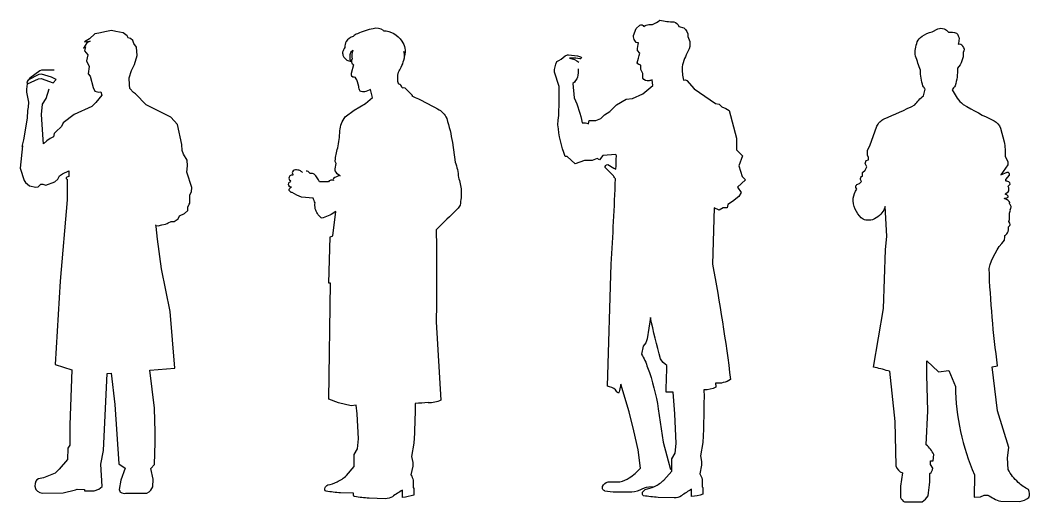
# Model space of a CAD drawing. Header units: millimetres. Extents: x 1284 to 35279, y 955 to 12847.
# Drawn here: x 24471 to 28422, y 5666 to 7551 of the extents above; entities that cross this region are included whole.
import ezdxf

# ---------------------------------------------------------------- set-up
doc = ezdxf.new("R2010")
doc.units = ezdxf.units.MM
doc.header["$LTSCALE"] = 20

# ---------------------------------------------------------------- blocks, each defined once
blk = doc.blocks.new('人物動作（CAD素材.com）20')
at = {"color": 0, "linetype": 'ByBlock', "lineweight": -2}
for points in [[(-93.4, 512), (-98.7, 512.3, 0.021811), (-156, 527.8), (-116.3, 757.1), (-109.2, 986.3), (-103.6, 1039.4), (-110, 1155.8), (-115.4, 1141.7, -0.049965), (-131.9, 1121, -0.07385), (-159.1, 1104.5, -0.079051), (-186.3, 1102.4, -0.125827), (-204, 1112.1), (-216.6, 1127.4), (-227, 1145.4, -0.123363), (-235.3, 1189.4, -0.112541), (-221.6, 1223.5), (-225.4, 1230.3, -0.105754), (-224.5, 1237.3, -0.222935), (-214.5, 1245.3, 0.220006), (-203.2, 1254.3), (-206.8, 1261.2, -0.463447), (-198.3, 1274.7), (-198.3, 1289.9), (-187.8, 1298.4), (-182.2, 1311.4), (-187.8, 1324), (-184.6, 1335.9), (-175, 1338.3), (-175, 1348.2), (-179.7, 1356.5), (-179.7, 1376.2), (-170.5, 1394.2), (-143, 1470, -0.161975), (-114.1, 1499.4, 0.019873), (6.1, 1554.2, -0.052956), (39.5, 1590), (46.8, 1615.3, -0.031632), (37.9, 1628, -0.07843), (28.1, 1689.9, -0.007523), (9, 1744.8, -0.092077), (8.6, 1773.7, -0.070209), (15.7, 1800.4, -0.125173), (34.3, 1823.1, -0.09024), (74.2, 1839.7), (95.8, 1851.7, -0.154207), (120.4, 1852.2, -0.141041), (138.1, 1838, -0.155922), (168.6, 1834.9, -0.191778), (178.9, 1812.9, -0.103586), (175.3, 1792.3, -0.38213), (192.5, 1784.2, -0.361567), (195.5, 1759.1, -0.195547), (173.1, 1697.2, -0.086524), (163.4, 1628.8, -0.031285), (152, 1613.3), (171, 1580.5, 0.046202), (194.9, 1555.9, 0.028184), (316.2, 1492, -0.172665), (341, 1463.3), (355.8, 1409.9, -0.037864), (359.9, 1352.1), (369.3, 1331.9), (369.5, 1319.6), (342.7, 1279.6), (366.7, 1291.1, -0.604764), (374.6, 1279.2), (361.4, 1261.7, 0.542958), (364.3, 1256.3)], [(-93.4, 512), (-72.5, 314.2), (-68.9, 141.1, 0.233984), (-41.7, 113.2), (-50.3, 60.7), (-50.3, 17.2, 0.180238), (-34.4, 0), (34.4, 0, 0.154148), (58, 24, 0.044634), (65.2, 110.5, 0.181961), (77, 131.3), (67.5, 146.3), (67.5, 159.9), (77.9, 160.2), (80.1, 185.3, 0.117773), (50.4, 223), (56.9, 355.6), (52.6, 496.2), (53.1, 552), (98.3, 509.4), (138.8, 514.1), (165.1, 451.3, 0.10046), (239.3, 105.8), (238.3, 18.7), (263, 19.4), (276.7, 26.4), (291.2, 26.7, 0.071226), (342, 2.1), (417.3, 1.3, 0.113909), (452.1, 16.5, 0.189071), (451.4, 48.4, -0.096536), (410.8, 76, -0.088314), (371, 126.7), (368.8, 171.6), (373.8, 212.9), (328.9, 355.7), (308.6, 527.9), (329.7, 532.4, -0.022978), (296.5, 913.5, -0.117068), (356.3, 1024.1, 0.102884), (358, 1042.1, 0.082846), (369.1, 1052.6, 0.164981), (372, 1076.7, 0.108742), (377.6, 1081.7, 0.382008), (377.9, 1090.7), (374.4, 1097.2, 0.074363), (376.3, 1130.5, 0.194145), (379.7, 1145.8, 0.224672), (382.4, 1156.4, 0.123277), (376.6, 1166, 0.281809), (375.7, 1176.2, 0.147404), (357.4, 1185.7, -0.740465), (357.6, 1188.3, 0.09469), (369, 1191.1, 0.581354), (370.3, 1198.3, 0.15385), (361.4, 1203, -0.441052), (361.8, 1206.8), (371, 1213.4, 0.207662), (374.1, 1222.7, 0.215394), (369.9, 1235.1, 0.144579), (378.4, 1244.2, 0.301194), (373.9, 1253.2), (362.7, 1256.8)]]:
    blk.add_lwpolyline(points, format="xyb", dxfattribs=at)
blk = doc.blocks.new('人物動作（CAD素材.com）21')
at = {"color": 0, "linetype": 'ByBlock', "lineweight": -2}
for points in [[(-396.6, 1622.6), (-391.3, 1566.5, -0.05195), (-360.2, 1467.9, -0.127601), (-336.2, 1463.9), (-332.7, 1476.8), (-307.4, 1476.8), (-287.8, 1484.6), (-272.9, 1499.5), (-252.4, 1512.2), (-226.3, 1538.3), (-187.7, 1560.3), (-164, 1563.6), (-123.2, 1581.1), (-83.5, 1614.1), (-86.1, 1635.9, -0.012832), (-98.9, 1633, -0.315464), (-123.6, 1642.8), (-123.6, 1661.5), (-130.6, 1676.4), (-130.6, 1694.2, -0.224042), (-145.4, 1702.9, 0.013233), (-134.6, 1740.6), (-144.6, 1750.6, -0.040067), (-139.7, 1781.7, -0.425341), (-153.9, 1790.5, -0.231765), (-159, 1809.6), (-149, 1836.9), (-135.2, 1850.7, -0.405781), (-119.4, 1845.5, -0.097049), (-99.3, 1853), (-84.8, 1853, 0.059495), (-56.4, 1869.8, 0.073867), (-1.5, 1864, -0.242812), (17.8, 1844.6), (37.4, 1839.5, -0.264715), (52.8, 1806.3), (61.2, 1785.8, -0.132404), (54.7, 1749.4, 0.072087), (30.4, 1687.3, 0.066715), (36.1, 1635.6), (43, 1635.7, -0.212663), (48.9, 1633.1), (78.3, 1601.3), (160.7, 1544.1), (175.8, 1541.6), (186.4, 1531), (202.2, 1524.1), (214.3, 1515.9), (242.8, 1407.7), (242.8, 1362.4), (266.6, 1338.7), (252.3, 1299.2), (265.8, 1257.7), (278, 1244.6), (247.7, 1216.3), (261.1, 1194.7), (252, 1179), (227.8, 1159.5), (208.9, 1148.4), (206.3, 1135.8), (191.1, 1135.8), (175.9, 1126.2), (156.3, 1135.7), (149.4, 914.3, -0.01598), (220.1, 462.6, -0.164839), (161.2, 448.7, -0.000284), (162.9, 432.8, -0.111529), (116.2, 422.3, -0.014387), (111.6, 217.2), (102, 164.6), (107, 141.6), (107, 127.4), (100.4, 93.6, -0.08545), (108.6, 72.3), (108.6, 43.6), (111.7, 40.5), (111.7, 14.4, -0.070071), (67.3, 5), (67.3, 33.4, 0.026289), (27.8, 7.6, -0.140203), (0, 0), (-63.7, 1.8, -0.029531), (-120.1, 8.1, -0.348786), (-124.8, 13.4, -0.062788), (-124.2, 21.9, -0.152175), (-113.8, 32.4, 0.058769), (-77.4, 44.6, 0.091321), (-40.5, 69.7), (-10.1, 104.7), (-10.1, 152.2), (3.2, 174.3), (7.1, 212.7), (1.9, 329), (-4.9, 413.2, -0.007611), (-32.2, 413.2, -0.004496), (-28.8, 518.6, -0.142324), (-53.7, 544.1, -0.015382), (-93.6, 705.5), (-106.5, 621.9, -0.174323), (-121.5, 593.8), (-128.6, 562.4, -0.06734), (-104.7, 510.2, -0.05427), (-63.1, 347.9), (-43, 218), (-14.4, 110.8)], [(-272.1, 27.3, -0.330834), (-280.4, 35.1, -0.069645), (-280.4, 44.9, -0.290299), (-259.1, 62.1), (-212.6, 63.2, 0.12063), (-176.8, 78.4, 0.073111), (-132.7, 116.5), (-141.5, 188.2), (-158.2, 261.7), (-176.6, 337), (-209.8, 444.6), (-213.9, 419.8, -0.053335), (-218.8, 410.3, -0.175133), (-229.8, 422.4, 0.128205), (-261.9, 436.8), (-247.1, 915.2, 0.005724), (-230, 1248.7, -0.018529), (-238.5, 1260.3), (-270.1, 1292.5, -0.510617), (-260.3, 1304.3), (-237.2, 1289.9), (-228.6, 1287.2, 0.000887), (-226.7, 1339, -0.02928), (-229, 1344.4), (-280.3, 1340), (-293.2, 1323), (-301.8, 1328.3), (-320.8, 1320.3), (-351.6, 1320.3), (-388.4, 1307.9), (-419.4, 1335.8), (-427.6, 1336.4, -0.065152), (-455.5, 1459.8, 0.033629), (-451, 1610), (-469.1, 1666.3, -0.085088), (-460.3, 1707.7, 0.100153), (-427.7, 1730, -0.15576), (-413.8, 1734.1, -0.065434), (-366.7, 1726.9, -1.090807), (-369.8, 1718.8, 0.024888), (-400.6, 1721.5, 0.069769), (-409.7, 1721.2, -0.120886), (-373.1, 1705.1)], [(-375.6, 1679.8, -0.067013), (-379, 1647.1, -0.1396), (-396.5, 1621.8)], [(-272.9, 27.5), (-238.9, 23.6), (-177.9, 22.8, 0.086728), (-133.7, 31.4, -0.064615), (-99.6, 43.4), (-77.4, 44.6)]]:
    blk.add_lwpolyline(points, format="xyb", dxfattribs=at)
blk = doc.blocks.new('人物動作（CAD素材.com）22')
at = {"color": 0, "linetype": 'ByBlock', "lineweight": -2}
for points in [[(24.9, 1831.6, 0.228478), (-16.1, 1839.1, 0.060738), (-77, 1819.1, 0.099674), (-94.3, 1808.7, 0.159395), (-121.7, 1789.2, 0.083437), (-126.6, 1765.5, 0.073592), (-135.3, 1747, 0.109416), (-133.2, 1732.3, 0.064876), (-119.4, 1716.4, 0.101469), (-101.1, 1711.4)], [(24.9, 1831.3, -0.244791), (96.2, 1790.8, -0.234251), (106.7, 1731.1)], [(-103.5, 1711.6, -0.114521), (-105.9, 1737.5, -0.106781), (-97.9, 1752.9, -0.007661), (-96, 1754.6, 0.095785), (-98.5, 1720.2, 0.417813), (-93.4, 1697.6), (-102.5, 1663.4, 0.533293), (-91, 1650.6, -0.19705), (-84.7, 1646, -0.10555)], [(97.9, 1607.4, 0.076966), (90.3, 1621, 0.123677), (84.1, 1621, -0.138319), (82.8, 1669.1, 0.067016), (93.5, 1688.2, 0.080025), (103.9, 1716.3, 0.189005), (103.9, 1749.3)], [(-48.8, 1592.5, -0.190362), (-66.9, 1595, -0.157883), (-72, 1613.1, 0.10696), (-84.9, 1646.4)], [(97.7, 1607.9, -0.071859), (108.4, 1607.9), (136.9, 1579.4, -0.002605), (136.1, 1575.8, -0.021035), (236.5, 1525.4, -0.156954), (272.1, 1487.6, -0.036727), (294.3, 1393.2), (305.7, 1316.8, -0.054639), (318.2, 1257, -0.038766), (329, 1206.3, -0.060997), (324, 1148.5, -0.106014), (314, 1133.8, 0.003892), (230.8, 1051.6, -0.008965), (230.8, 691.9), (249.6, 384.9, -0.118313), (200, 374.5), (199.9, 375.4, -0.004226), (148.1, 371.6, -0.01834), (143.5, 216.3), (133.9, 163.7), (138.9, 140.7), (138.9, 126.5), (132.2, 92.7, -0.08545), (140.4, 71.4), (140.4, 42.7), (143.6, 39.5), (143.6, 13.4, -0.070071), (99.2, 4), (99.2, 32.5, 0.026289), (59.6, 6.7, -0.140203), (31.8, -0.9), (-31.8, 0.9, -0.029531), (-88.3, 7.2, -0.348786), (-93, 12.5, -0.062788), (-92.4, 21), (-143.6, 22.2, -0.029531), (-200, 28.5, -0.348786), (-204.7, 33.8, -0.062788), (-204.1, 42.3, -0.152175), (-193.7, 52.7, 0.058769), (-157.3, 65, 0.091321), (-120.4, 90.1), (-90.1, 125), (-90.1, 172.5), (-76.7, 194.7), (-72.8, 233.1), (-78, 331.8), (-82.1, 365.2), (-101.7, 362.4), (-151.3, 374.5), (-189.3, 388.9), (-183.1, 842.5), (-189.1, 842.5), (-183.5, 1024.3), (-183.4, 1024.3), (-173.5, 1028.5), (-162.5, 1122.8, -0.087887), (-211.1, 1099, -0.295302), (-219.5, 1099.1, -0.153493), (-242.3, 1134.3, -0.057836), (-243.8, 1147.2, -0.089874), (-242.3, 1157.2, -0.100438), (-250.3, 1176), (-295.9, 1180, -0.053794), (-332.2, 1197.5, -0.079197), (-336.9, 1198.2, -0.187251), (-344, 1205.3, -0.241563), (-344, 1210.2, -0.220125), (-334.9, 1218.8), (-339.6, 1218.5, -0.170124), (-346.4, 1225.4, -0.201987), (-346.4, 1234, -0.282925), (-339.9, 1240.1)], [(-145.5, 1262), (-145.5, 1262.5, -0.14921), (-163.9, 1283, -0.090377), (-160.4, 1311.6, -0.132775), (-164.8, 1321.8, -0.016557), (-154.6, 1372, 0.043945), (-146, 1439, -0.152667), (-125.1, 1493.9), (-89.7, 1520.3), (-46.4, 1546.6), (-17.8, 1569.3), (-26.3, 1601.2, -0.079064), (-50.2, 1592.2)], [(-292.1, 1275.5, 0.154719), (-303, 1283.4, 0.094818), (-319.6, 1286.3, 0.19192), (-328.4, 1282.6, 0.141534), (-332.2, 1274.9, 0.198589), (-330.2, 1269.3, 0.212905), (-330.3, 1265, 0.025066), (-336.1, 1265, 0.274437), (-345.1, 1258, 0.140315), (-345.1, 1249.4, 0.094046), (-339.7, 1244.4, 0.303054), (-339.8, 1239.9)], [(-184.6, 1245, 0.269062), (-190.6, 1239), (-225.2, 1238.9, 0.067089), (-246.8, 1269.9, 0.152872), (-253.4, 1271.9), (-263.9, 1271.9, 0.103596), (-270.3, 1280.4, 0.077575), (-277.8, 1281.3)], [(-148, 1264.2, 0.041672), (-171.2, 1252.8, 0.261456), (-171.2, 1244.9, 0.131118), (-184.6, 1244.9)], [(-211.1, 1098.9, 0.001115), (-211, 1099, 0.001115)]]:
    blk.add_lwpolyline(points, format="xyb", dxfattribs=at)
blk = doc.blocks.new('人物動作（CAD素材.com）23')
at = {"color": 0, "linetype": 'ByBlock', "lineweight": -2}
for points in [[(77.4, 1049), (86.2, 1047.5), (100.6, 1051.7), (114.9, 1053.1), (121.3, 1056.8), (124.5, 1059.5), (137, 1064.7), (147.6, 1064.7), (164.1, 1075), (169.7, 1086.9), (189.2, 1095.1), (201.7, 1107.6), (201.7, 1119.7), (206.9, 1132.2), (210.2, 1135.5), (210.2, 1167.9), (215.6, 1179.7), (217.1, 1197.7), (198.2, 1257.3), (201, 1282), (198.6, 1304.3), (184.2, 1327.1), (179.7, 1342.2), (178.3, 1365.3), (161, 1444.1), (135, 1472.5), (38.9, 1520.9), (-3.3, 1564.1), (-11.1, 1568.8), (-24.7, 1585.2), (-26.5, 1599.2), (-28.3, 1627.2), (-18.4, 1654.8), (-7.3, 1678.9), (3.2, 1713.6), (0.6, 1746.2), (-9, 1760.7), (-13.4, 1772.5), (-22.6, 1780.8), (-32.3, 1783), (-35.4, 1790.6), (-51.5, 1802.3), (-79.7, 1808.4), (-97.1, 1811.3), (-116, 1808.4), (-146.4, 1801.2), (-162.4, 1798.2), (-183.7, 1779.6), (-202, 1767.6), (-180.9, 1770), (-192.9, 1764.2), (-206.2, 1743), (-198.1, 1747.7), (-202.2, 1732.2), (-190, 1717.2), (-194.3, 1693.1), (-184, 1671.2), (-187.8, 1642.8), (-180.2, 1632.9), (-168.6, 1589.1), (-162.4, 1574.5), (-146.9, 1570.6), (-138.3, 1572.3), (-135.1, 1558.4), (-157.8, 1529.5), (-174.1, 1513.9), (-243.5, 1483.4), (-285.5, 1450.1), (-292.6, 1435.8), (-314.6, 1414.9), (-320.8, 1408.7), (-324.3, 1395.6), (-337.2, 1389.6), (-349.6, 1379.7), (-363, 1368), (-364.7, 1384.5), (-371, 1483.2), (-366.7, 1524), (-353.3, 1545.6), (-341.2, 1583.1)], [(-446.1, 1357.6), (-439.4, 1383.5), (-425.6, 1469.2), (-424.7, 1499.2), (-422.2, 1511.4), (-420.8, 1531.3), (-427.8, 1570.5), (-427.8, 1581.9), (-426.3, 1602.5), (-382.1, 1623.1), (-371.8, 1623.4), (-325, 1607.6), (-313.9, 1619.8), (-331.3, 1629.1), (-370.9, 1640.9), (-381.7, 1639.6), (-424.4, 1617.2)], [(-321.4, 1657), (-348.3, 1657), (-371.4, 1656.7), (-378, 1654.3), (-416.2, 1625.4), (-428.2, 1611.1), (-426.3, 1602.5)], [(-445.6, 1360.9), (-454.3, 1273.1), (-439, 1224.3), (-433.7, 1216.9), (-417.8, 1203.5), (-393.6, 1198.7), (-384.6, 1199.3), (-373.2, 1209.7), (-365.8, 1209.9), (-353.5, 1206), (-318.7, 1218.8), (-307.1, 1229.5), (-300.1, 1243.2), (-288.4, 1250.5), (-264.4, 1262.7)], [(-264.5, 1262.6), (-264.6, 1239.9), (-271.6, 1237.4), (-273.7, 1235.9), (-274.4, 1234.9), (-274.6, 1234), (-274.6, 1233.2), (-274.1, 1232.2), (-272, 1230.2), (-270.2, 1229.3), (-270.2, 1149.6), (-298.3, 830.3), (-317.1, 503.7), (-251.8, 483), (-260.5, 267.5), (-259.8, 188.6), (-268.5, 177.1), (-268.7, 132.9), (-301.3, 95.2), (-317.9, 79.2), (-363.6, 60.4), (-383.1, 57.1), (-388.9, 53.1), (-393.1, 47.5), (-395.8, 37.9), (-396.5, 28.1), (-394.5, 18.4), (-393.3, 15.4), (-386.4, 8.2), (-377.9, 3.2), (-367.5, 0.7), (-285.5, 1.6), (-237.4, 13.4), (-231, 15.8), (-203, 15.4), (-203.1, 9.6), (-164.9, 9.6), (-146.3, 16.5), (-133, 26.5), (-139.2, 114.3), (-128.2, 167.6), (-114.2, 469.4), (-98.2, 470.6), (-83.9, 347.6), (-68, 115.8), (-44.1, 99), (-60.1, 51.9), (-66.7, 15.2), (-65, 8), (-64.3, 6.3), (-56.7, 1.6), (-48, -0.4), (-41.9, 0), (41.9, 0), (50.4, 5.3), (57.4, 12.3), (64.5, 25.3), (66.3, 55), (56.4, 96.6), (71.6, 113.2), (72.9, 156.1), (73.6, 199), (73.6, 241.9), (73, 284.8), (71.6, 332.8), (53.2, 482.2), (150.9, 489.6), (132.4, 711.8), (98.6, 878.2), (83, 995.6), (78, 1044.7), (77.2, 1049), (75, 1049.4), (74.7, 1049.6)]]:
    blk.add_lwpolyline(points, dxfattribs=at)

msp = doc.modelspace()

# ---------------------------------------------------------------- block references
for name, p in [('人物動作（CAD素材.com）21', (27030.8, 5681.2)), ('人物動作（CAD素材.com）23', (24925.4, 5698.8)), ('人物動作（CAD素材.com）22', (25868.2, 5678.7)), ('人物動作（CAD素材.com）20', (27966.1, 5665.5))]:
    msp.add_blockref(name, p)

doc.saveas('drawing.dxf')
